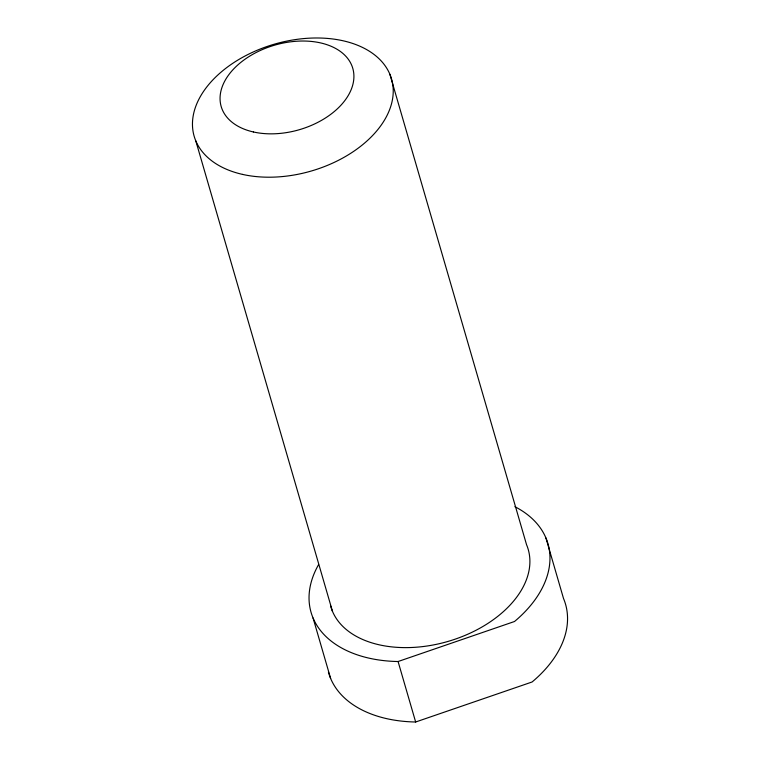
<?xml version="1.0" encoding="UTF-8"?>
<svg xmlns="http://www.w3.org/2000/svg" width="760" height="760" viewBox="0 0 760 760"><rect width="100%" height="100%" fill="white"/><g stroke="black" fill="none" stroke-linecap="round" stroke-linejoin="round"><path stroke-width="1.14" d="M318.601 564.594A123.319 79.268 -16.2 0 0 398.078 661.523L514.51 621.5A123.319 79.268 -16.2 0 0 514.881 506.692M328.396 671.973A123.319 79.268 -16.2 0 0 415.653 722L532.086 681.986A123.319 79.268 -16.2 0 0 563.511 598.471L545.946 537.994M389.87 74.243L526.538 544.663A102.771 66.063 -16.2 0 1 451.041 640.509A102.771 66.063 -16.2 0 1 330.609 605.919M398.078 661.523L415.653 722M195.814 140.942L332.481 611.353M313.072 618.022L330.647 678.5M253.394 131.964A68.514 44.042 -16.2 0 0 353.913 76.504A68.514 44.042 -16.2 0 0 253.641 53.837A68.514 44.042 -16.2 0 0 253.394 131.964M242.459 174.382A102.771 66.063 -16.2 0 0 393.233 91.2A102.771 66.063 -16.2 0 0 242.829 57.2A102.771 66.063 -16.2 0 0 242.459 174.382"/></g></svg>
